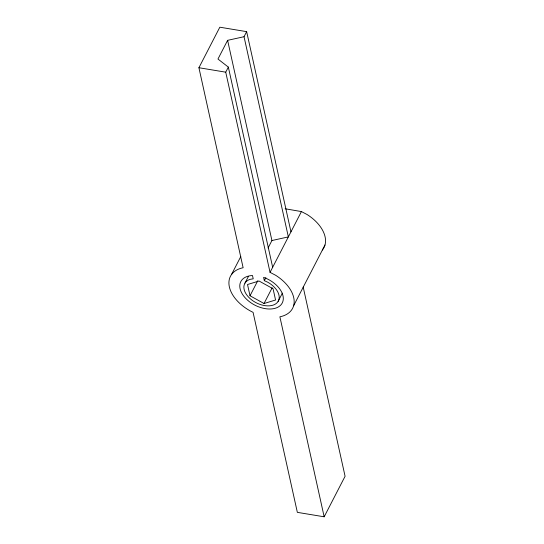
<?xml version="1.0" encoding="UTF-8"?>
<svg xmlns="http://www.w3.org/2000/svg" width="544" height="544" viewBox="0 0 544 544"><rect width="100%" height="100%" fill="white"/><g stroke="black" fill="none" stroke-linecap="round" stroke-linejoin="round"><path stroke-width="0.82" d="M303.198 287.069L345.086 476.272L324.17 516.8L297.35 512.353L253.076 312.358A34.966 21.767 27.3 0 1 229.371 286.953A34.966 21.767 27.3 0 1 243.127 267.736L198.914 67.728L219.83 27.2L246.65 31.647L290.965 231.839M246.65 31.647L244.032 36.713L227.61 40.338L217.96 59.031L228.344 67.109L272.666 267.294M324.17 516.8L279.888 316.805A34.966 21.767 27.3 0 0 294.086 299.86A34.966 21.767 27.3 0 0 275.692 275.305L270.048 272.36L225.733 72.175L228.344 67.109M231.499 274.543L240.795 256.53M244.977 283.111L248.458 276.359M268.07 248.01L271.925 240.53L227.61 40.338M250.016 295.773L247.527 284.519L259.053 281.01L273.068 288.755L275.556 300.009L264.03 303.518L250.016 295.773L257.761 280.758M264.323 280.67L263.595 277.372A23.31 14.511 27.3 0 1 281.194 304.565A23.31 14.511 27.3 0 1 246.044 298.738A23.31 14.511 27.3 0 1 252.491 275.529L253.218 278.827L250.274 279.303A18.938 11.791 27.3 0 0 250.084 298.595A18.938 11.791 27.3 0 0 276.787 303.028A18.938 11.791 27.3 0 0 267.709 282.193L264.323 280.67L265.873 277.664M270.048 272.36L301.424 211.575L307.068 214.513A34.966 21.767 27.3 0 1 322.306 250.029M264.03 303.518L272.17 287.756M278.106 301.417L282.37 293.162M293.604 305.803L324.979 245.011M271.925 240.53L288.354 236.905L244.032 36.713M198.914 67.728L225.733 72.175M285.151 208.767L301.424 211.575"/></g></svg>
